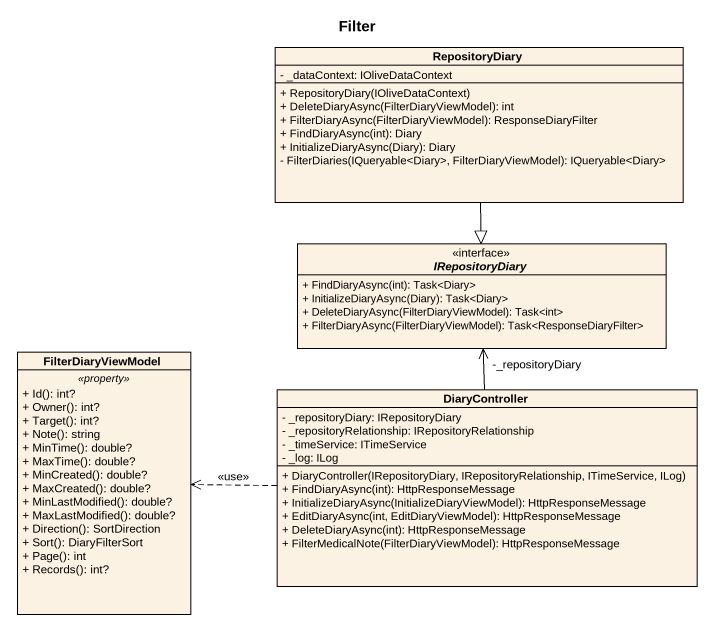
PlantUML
@startuml
title Filter
hide circle
hide empty members
skinparam classAttributeIconSize 0
class RepositoryDiary {
  - _dataContext: IOliveDataContext
  + RepositoryDiary(IOliveDataContext)
  + DeleteDiaryAsync(FilterDiaryViewModel): int
  + FilterDiaryAsync(FilterDiaryViewModel): ResponseDiaryFilter
  + FindDiaryAsync(int): Diary
  + InitializeDiaryAsync(Diary): Diary
  - FilterDiaries(IQueryable<Diary>, FilterDiaryViewModel): IQueryable<Diary>
}
interface IRepositoryDiary {
  + FindDiaryAsync(int): Task<Diary>
  + InitializeDiaryAsync(Diary): Task<Diary>
  + DeleteDiaryAsync(FilterDiaryViewModel): Task<int>
  + FilterDiaryAsync(FilterDiaryViewModel): Task<ResponseDiaryFilter>
}
class FilterDiaryViewModel {
  .. <<property>> ..
  + Id(): int?
  + Owner(): int?
  + Target(): int?
  + Note(): string
  + MinTime(): double?
  + MaxTime(): double?
  + MinCreated(): double?
  + MaxCreated(): double?
  + MinLastModified(): double?
  + MaxLastModified(): double?
  + Direction(): SortDirection
  + Sort(): DiaryFilterSort
  + Page(): int
  + Records(): int?
}
class DiaryController {
  - _repositoryDiary: IRepositoryDiary
  - _repositoryRelationship: IRepositoryRelationship
  - _timeService: ITimeService
  - _log: ILog
  + DiaryController(IRepositoryDiary, IRepositoryRelationship, ITimeService, ILog)
  + FindDiaryAsync(int): HttpResponseMessage
  + InitializeDiaryAsync(InitializeDiaryViewModel): HttpResponseMessage
  + EditDiaryAsync(int, EditDiaryViewModel): HttpResponseMessage
  + DeleteDiaryAsync(int): HttpResponseMessage
  + FilterMedicalNote(FilterDiaryViewModel): HttpResponseMessage
}
RepositoryDiary --|> IRepositoryDiary
DiaryController -up-> "-_repositoryDiary" IRepositoryDiary
DiaryController .left.> FilterDiaryViewModel : <<use>>
@enduml
